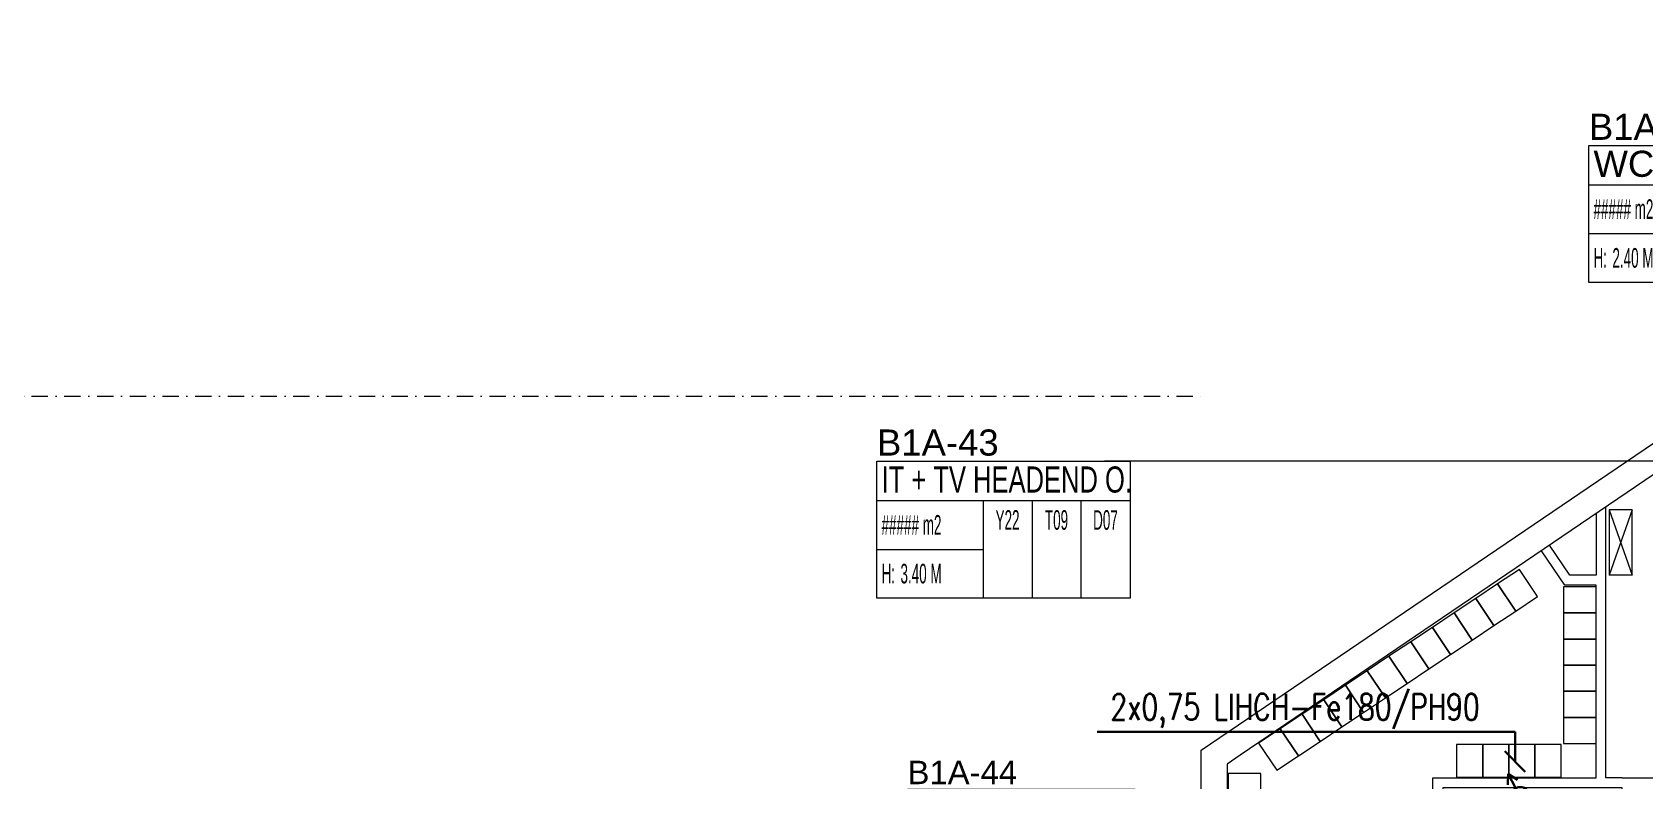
# Model space of a CAD drawing. Header units: metres. Extents: x -13545 to 152404, y -11890 to 28436.
# Drawn here: x 82352 to 84822, y 7441 to 8587 of the extents above; entities that cross this region are included whole.
import ezdxf
from ezdxf.enums import TextEntityAlignment as Align

# ---------------------------------------------------------------- set-up
doc = ezdxf.new("R2010")
doc.units = ezdxf.units.M
doc.header["$LTSCALE"] = 100
doc.header["$MEASUREMENT"] = 0
doc.linetypes.add('DASHDOT2', pattern=[0.5, 0.25, -0.125, 0, -0.125])
doc.layers.get('0').update_dxf_attribs({"color": 9, "lineweight": 9})
for name, color, linetype, lineweight in [('00', 9, 'Continuous', 9), ('01', 9, 'Continuous', 9), ('05', 9, 'Continuous', 9), ('21_mahal200', 9, 'Continuous', 9), ('24', 9, 'DASHDOT2', 9), ('E-KABLO', 7, 'Continuous', 30), ('E-SES AYAR ANAHTARI', 7, 'Continuous', 30), ('E-YANGIN', 7, 'Continuous', 30), ('E-YAZI', 7, 'Continuous', 30)]:
    doc.layers.add(name, color=color, linetype=linetype, lineweight=lineweight)
doc.styles.add('Arial', font='arial.ttf', dxfattribs={"height": 2.5})
doc.styles.add('ILGAZ', font='txttw.shx')
doc.styles.add('MuuM_TEXT-STANDART', font='ARIALN.TTF')
doc.dimstyles.new('MuuM_DIM200', dxfattribs={"dimscale": 20, "dimtxt": 2, "dimasz": 1, "dimexe": 1, "dimexo": 1, "dimgap": 1, "dimtad": 1, "dimdec": 1, "dimrnd": 0.5, "dimdsep": 46, "dimtxsty": 'MuuM_TEXT-STANDART', "dimblk": 'ARCHTICK', "dimcen": 0, "dimdle": 0.15, "dimclrd": 256, "dimclre": 256, "dimclrt": 256, "dimadec": 0, "dimazin": 0, "dimtfac": 5, "dimtdec": 1, "dimtix": 1, "dimtmove": 2, "dimatfit": 3, "dimldrblk": 'DOT', "dimfxl": 3, "dimfxlon": 1, "dimtolj": 1, "dimlwd": -1, "dimlwe": -1, "dimarcsym": 0})

# ---------------------------------------------------------------- blocks, each defined once
blk = doc.blocks.new('100_SES AYAR ANAHTARI')
at = {"layer": 'E-SES AYAR ANAHTARI', "color": 4}
for p, q in [((1.78, 3.25), (-1.69, 1.43)), ((1.78, 3.25), (0.92, 3.28)), ((1.78, 3.25), (1.31, 2.53)), ((0, 0), (0, 1.56))]:
    blk.add_line(p, q, dxfattribs=at)
blk.add_circle((0, 2.32), 0.756, dxfattribs=at)
blk = doc.blocks.new('p-akslar_yeni')
at = {"layer": '24'}
blk.add_lwpolyline([(-2190, -545), (6415, -545)], dxfattribs=at)
blk = doc.blocks.new('1.Bod.Ara.Sitatik Elk')
at = {"layer": '01'}
blk.add_lwpolyline([(1695, -40), (60, -1150.3), (40, -1163.9), (40, -1188.2), (40, -1370), (40, -1370), (40, -1430), (40, -1430), (40, -1850), (470, -1850), (470, -1890), (40, -1890), (40, -2160), (470, -2160), (470, -2200), (40, -2200), (40, -2200), (40, -2200), (40, -2945), (0, -2945), (0, -1142.7), (1968.9, 194.4)], dxfattribs=at)
blk = doc.blocks.new('_ArchTick')
at = {"color": 0, "linetype": 'ByBlock', "const_width": 0.15}
blk.add_lwpolyline([(-0.5, -0.5), (0.5, 0.5)], dxfattribs=at)
blk = doc.blocks.new('_Dot')
at = {"color": 0, "linetype": 'ByBlock', "lineweight": -2}
blk.add_line((-0.5, 0), (-1, 0), dxfattribs=at)
at = {"color": 0, "linetype": 'ByBlock', "const_width": 0.5}
blk.add_lwpolyline([(-0.25, 0, 1), (0.25, 0, 1)], format="xyb", close=True, dxfattribs=at)
blk = doc.blocks.new('0_roomno2')
blk.add_lwpolyline([(19.38, -10.5), (0, -10.5), (0, 0), (19.38, 0)], close=True)
for points in [[(0, -3), (19.38, -3)], [(8.12, -3), (8.12, -10.5)], [(11.88, -3), (11.88, -10.5)], [(15.62, -3), (15.62, -10.5)], [(0, -6.75), (8.12, -6.75)]]:
    blk.add_lwpolyline(points)
at = {"style": 'MuuM_TEXT-STANDART', "width": 0.6}
blk.add_text('H:', height=1.5, dxfattribs=at).set_placement((0.35, -8.61), align=Align.MIDDLE_LEFT)
at = {"style": 'Arial'}
blk.add_attdef('ODANO', (0, 1.17), '', height=2, dxfattribs=at)
blk.add_attdef('MEKANADI', text='', height=2, dxfattribs=at).set_placement((0.35, -3), align=Align.BOTTOM_LEFT)
at = {"style": 'MuuM_TEXT-STANDART', "width": 0.6}
for tag, p in [('M2', (0.35, -4.88)), ('TEMIZTAVANYUKSEKLIGI', (1.8, -8.61))]:
    blk.add_attdef(tag, text='', height=1.5, dxfattribs=at).set_placement(p, align=Align.MIDDLE_LEFT)
for tag, p in [('YER01', (10, -4.5)), ('TAVAN01', (13.75, -4.5)), ('DUVAR01', (17.5, -4.5)), ('YER02', (10, -6.75)), ('TAVAN02', (13.75, -6.75)), ('DUVAR02', (17.5, -6.75)), ('YER03', (10, -9)), ('TAVAN03', (13.75, -9)), ('DUVAR03', (17.5, -9))]:
    blk.add_attdef(tag, text='', height=1.5, dxfattribs=at).set_placement(p, align=Align.MIDDLE_CENTER)
blk = doc.blocks.new('p-giyinme dolabı')
blk.add_lwpolyline([(40, -20), (40, 20), (-10, 20), (-10, -20)], close=True)
blk = doc.blocks.new('1.Bod.Ara.Mimari Elk')
for p, q in [((660, -774.54), (625, -774.54)), ((625, -774.54), (625, -874.54)), ((660, -774.54), (625, -874.54)), ((625, -774.54), (660, -874.54)), ((660, -874.54), (660, -774.54)), ((660, -874.54), (625, -874.54))]:
    blk.add_line(p, q)
at = {"layer": '00'}
for p, q in [((605, -780.18), (605, -874.54)), ((620, -1185.04), (620, -770)), ((556.96, -889.54), (521.3, -837.02)), ((564.91, -874.54), (533.71, -828.59)), ((605, -874.54), (564.91, -874.54)), ((605, -889.54), (556.96, -889.54)), ((645, -1185.04), (620, -1185.04)), ((645, -1185.04), (750, -1185.04))]:
    blk.add_line(p, q, dxfattribs=at)
blk.add_lwpolyline([(645, -1239.43), (645, -1200.04), (370, -1200.04), (370, -1239.43), (355, -1239.43), (355, -1185.04), (605, -1185.04), (605, -889.54)], dxfattribs=at)
at = {"layer": '05'}
for p, rotation in [((459.69, -932.21), 123.6791781668833), ((492.98, -910.03), 123.6791781668833), ((426.4, -954.4), 123.6791781668833), ((393.12, -976.58), 123.6791781668833), ((359.83, -998.76), 123.6791781668833), ((326.55, -1020.94), 123.6791781668833), ((293.26, -1043.12), 123.6791781668833), ((259.97, -1065.31), 123.6791781668833), ((226.69, -1087.49), 123.6791781668833), ((193.4, -1109.67), 123.6791781668833), ((126.83, -1154.03), 123.6791781668833), ((160.11, -1131.85), 123.6791781668833), ((411.38, -1143.77), 270), ((451.38, -1143.77), 270), ((491.38, -1143.77), 270), ((531.38, -1143.77), 270)]:
    blk.add_blockref('p-giyinme dolabı', p, dxfattribs=dict(at, rotation=rotation))
for p in [(565, -912.27), (565, -952.27), (565, -992.27), (565, -1032.27), (565, -1072.27), (565, -1112.27), (51.66, -1198.35)]:
    blk.add_blockref('p-giyinme dolabı', p, dxfattribs=at)
at = {"layer": '21_mahal200'}
ref = blk.add_blockref('0_roomno2', (594, -216.13), dxfattribs=dict(at, xscale=20, yscale=20, zscale=20))
ref.add_attrib('ODANO', 'B1A-47', (594, -207.48), dxfattribs={"layer": '0', "height": 40, "style": 'Arial'})
ref.add_attrib('MEKANADI', 'WC BY', dxfattribs={"layer": '0', "height": 40, "style": 'Arial'}).set_placement((601, -276.13), align=Align.BOTTOM_LEFT)
ref.add_attrib('M2', '##### m2', dxfattribs={"layer": '0', "height": 30, "style": 'MuuM_TEXT-STANDART', "width": 0.6}).set_placement((601, -313.63), align=Align.MIDDLE_LEFT)
ref.add_attrib('TEMIZTAVANYUKSEKLIGI', '2.40 M', dxfattribs={"layer": '0', "height": 30, "style": 'MuuM_TEXT-STANDART', "width": 0.6}).set_placement((630, -388.29), align=Align.MIDDLE_LEFT)
ref.add_attrib('YER01', 'Y05', dxfattribs={"layer": '0', "height": 30, "style": 'MuuM_TEXT-STANDART', "width": 0.6}).set_placement((794, -306.13), align=Align.MIDDLE_CENTER)
ref.add_attrib('TAVAN01', 'T01', dxfattribs={"layer": '0', "height": 30, "style": 'MuuM_TEXT-STANDART', "width": 0.6}).set_placement((869, -306.13), align=Align.MIDDLE_CENTER)
ref.add_attrib('DUVAR01', 'D15', dxfattribs={"layer": '0', "height": 30, "style": 'MuuM_TEXT-STANDART', "width": 0.6}).set_placement((944, -306.13), align=Align.MIDDLE_CENTER)
ref.add_attrib('TAVAN02', 'T09', dxfattribs={"layer": '0', "height": 30, "style": 'MuuM_TEXT-STANDART', "width": 0.6}).set_placement((869, -351.13), align=Align.MIDDLE_CENTER)
ref = blk.add_blockref('0_roomno2', (-496.51, -699.86), dxfattribs=dict(at, xscale=20, yscale=20, zscale=20))
ref.add_attrib('ODANO', 'B1A-43', (-496.51, -691.22), dxfattribs={"layer": '0', "height": 40, "style": 'Arial'})
ref.add_attrib('MEKANADI', 'IT + TV HEADEND O.', dxfattribs={"layer": '0', "height": 40, "style": 'Arial', "width": 0.7}).set_placement((-489.51, -759.86), align=Align.BOTTOM_LEFT)
ref.add_attrib('M2', '##### m2', dxfattribs={"layer": '0', "height": 30, "style": 'MuuM_TEXT-STANDART', "width": 0.6}).set_placement((-489.51, -797.36), align=Align.MIDDLE_LEFT)
ref.add_attrib('TEMIZTAVANYUKSEKLIGI', '3.40 M', dxfattribs={"layer": '0', "height": 30, "style": 'MuuM_TEXT-STANDART', "width": 0.6}).set_placement((-460.51, -872.02), align=Align.MIDDLE_LEFT)
ref.add_attrib('YER01', 'Y22', dxfattribs={"layer": '0', "height": 30, "style": 'MuuM_TEXT-STANDART', "width": 0.6}).set_placement((-296.51, -789.86), align=Align.MIDDLE_CENTER)
ref.add_attrib('TAVAN01', 'T09', dxfattribs={"layer": '0', "height": 30, "style": 'MuuM_TEXT-STANDART', "width": 0.6}).set_placement((-221.51, -789.86), align=Align.MIDDLE_CENTER)
ref.add_attrib('DUVAR01', 'D07', dxfattribs={"layer": '0', "height": 30, "style": 'MuuM_TEXT-STANDART', "width": 0.6}).set_placement((-146.51, -789.86), align=Align.MIDDLE_CENTER)
ref = blk.add_blockref('0_roomno2', (-449.68, -1202.42), dxfattribs=dict(at, xscale=18, yscale=18, zscale=18))
ref.add_attrib('ODANO', 'B1A-44', (-449.68, -1194.65), dxfattribs={"layer": '0', "height": 36, "style": 'Arial'})
ref.add_attrib('MEKANADI', 'SOYUNMA BYN.', dxfattribs={"layer": '0', "height": 36, "style": 'Arial', "width": 0.8}).set_placement((-443.38, -1256.42), align=Align.BOTTOM_LEFT)
ref.add_attrib('M2', '##### m2', dxfattribs={"layer": '0', "height": 27, "style": 'MuuM_TEXT-STANDART', "width": 0.6}).set_placement((-443.38, -1290.17), align=Align.MIDDLE_LEFT)
ref.add_attrib('TEMIZTAVANYUKSEKLIGI', '2.40 M', dxfattribs={"layer": '0', "height": 27, "style": 'MuuM_TEXT-STANDART', "width": 0.6}).set_placement((-417.28, -1357.37), align=Align.MIDDLE_LEFT)
ref.add_attrib('YER01', 'Y05', dxfattribs={"layer": '0', "height": 27, "style": 'MuuM_TEXT-STANDART', "width": 0.6}).set_placement((-269.68, -1283.42), align=Align.MIDDLE_CENTER)
ref.add_attrib('TAVAN01', 'T01', dxfattribs={"layer": '0', "height": 27, "style": 'MuuM_TEXT-STANDART', "width": 0.6}).set_placement((-202.18, -1283.42), align=Align.MIDDLE_CENTER)
ref.add_attrib('DUVAR01', 'D15', dxfattribs={"layer": '0', "height": 27, "style": 'MuuM_TEXT-STANDART', "width": 0.6}).set_placement((-134.68, -1283.42), align=Align.MIDDLE_CENTER)
ref.add_attrib('TAVAN02', 'T09', dxfattribs={"layer": '0', "height": 27, "style": 'MuuM_TEXT-STANDART', "width": 0.6}).set_placement((-202.18, -1323.92), align=Align.MIDDLE_CENTER)
ref.add_attrib('DUVAR02', 'D07', dxfattribs={"layer": '0', "height": 27, "style": 'MuuM_TEXT-STANDART', "width": 0.6}).set_placement((-134.68, -1323.92), align=Align.MIDDLE_CENTER)
blk.add_leader([(825.12, -699.86), (-147.76, -699.86)], dimstyle='MuuM_DIM200', override={"dimasz": 1, "dimfxl": 10}, dxfattribs=at)

msp = doc.modelspace()

# ---------------------------------------------------------------- linework, layer by layer
at = {"layer": 'E-KABLO', "color": 7}
msp.add_line((84607.3, 7485.8), (84638.8, 7454.4), dxfattribs=at)
at = {"layer": 'E-YANGIN'}
for p, q in [((83982.8, 7515.4), (84623.1, 7515.4)), ((84623.1, 7515.4), (84623.1, 7470.1))]:
    msp.add_line(p, q, dxfattribs=at)

# ---------------------------------------------------------------- block references
for name in ['1.Bod.Ara.Mimari Elk', '1.Bod.Ara.Sitatik Elk']:
    msp.add_blockref(name, (84142.2, 8630))
at = {"layer": '24'}
msp.add_blockref('p-akslar_yeni', (77727.2, 8575), dxfattribs=at)
at = {"layer": 'E-SES AYAR ANAHTARI', "xscale": 20, "yscale": 20, "zscale": 20, "rotation": 89.99999999999997}
msp.add_blockref('100_SES AYAR ANAHTARI', (84677.4, 7415.7), dxfattribs=at)

# ---------------------------------------------------------------- texts
at = {"layer": 'E-YAZI', "color": 3, "style": 'ILGAZ', "width": 0.75}
msp.add_text('2x0,75 LIHCH-Fe180/PH90', height=40, dxfattribs=at).set_placement((84003.2, 7533.7))

doc.saveas('drawing.dxf')
